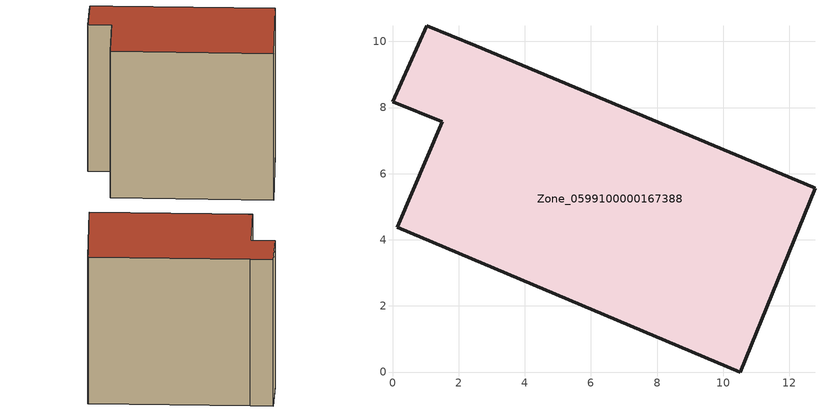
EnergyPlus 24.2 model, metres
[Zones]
Zone_0599100000167388
 floor ground (C_G): 12.72,5.59 12.78,5.56 10.52,0 0.15,4.38 1.51,7.57 0,8.18 1.04,10.47 2.51,9.87 z0
 wall outside (C_F): 1.04,10.47 0,8.18 1.51,7.57 0.15,4.38 10.52,0 12.78,5.56 12.72,5.59 2.51,9.87 1.04,10.47 z0:11.77
 roof outside (C_R): 12.78,5.56 12.72,5.59 2.51,9.87 1.04,10.47 0,8.18 1.51,7.57 0.15,4.38 10.52,0 z11.77
[BUILDING]
Pand.0599100000167388: North Axis=0; Terrain=City; Loads Convergence Tolerance Value=0.04; Temperature Convergence Tolerance Value=0.4; Solar Distribution=FullExterior; Maximum Number of Warmup Days=25; Minimum Number of Warmup Days=1
[Site:Location]
Rotterdam.The.Hague.AP_ZH_NLD Design_Conditions: Latitude=51.96; Longitude=4.45; Time Zone=1; Elevation=-4.5
[SITE:GROUNDTEMPERATURE:BUILDINGSURFACE]
18, 18, 18, 18, 18, 18, 18, 18, 18, 18, 18, 18
[MATERIAL] Thermal Absorptance=0.9; Solar Absorptance=0.7; Visible Absorptance=0.7
Name | Roughness | Thickness | Conductivity | Density | Specific Heat
G.TI.1946 | MediumSmooth | 0.15 | 1 | 540 | 1210
F.TI.1946 | Rough | 0.3 | 0.857143 | 1920 | 840
R.TI.1946 | MediumRough | 0.2 | 0.1 | 1500 | 1000
[CONSTRUCTION]
C_G: G.TI.1946
C_F: F.TI.1946
C_R: R.TI.1946
[ZONE]
Zone_0599100000167388: Type=1; Multiplier=1; Ceiling Height=Autocalculate; Volume=Autocalculate; Floor Area=autocalculate; Part of Total Floor Area=Yes
[ZONEINFILTRATION:DESIGNFLOWRATE]
Infil_Zone_0599100000167388: Zone or ZoneList or Space or SpaceList=Zone_0599100000167388; Schedule=AlwaysOn; Design Flow Rate Calculation Method=Flow/Area; Flow Rate per Floor Area=0.003; Constant Term Coefficient=1; Temperature Term Coefficient=0; Velocity Term Coefficient=0; Velocity Squared Term Coefficient=0
[HVACTEMPLATE:ZONE:IDEALLOADSAIRSYSTEM]
Zone_0599100000167388: Maximum Heating Supply Air Temperature=50; Minimum Cooling Supply Air Temperature=13; Maximum Heating Supply Air Humidity Ratio=0.0156; Minimum Cooling Supply Air Humidity Ratio=0.0077; Heating Limit=NoLimit; Cooling Limit=NoLimit; Dehumidification Control Type=ConstantSensibleHeatRatio; Cooling Sensible Heat Ratio=0.7; Dehumidification Setpoint=60; Humidification Control Type=None; Humidification Setpoint=30; Outdoor Air Method=None; Outdoor Air Flow Rate per Person=0.00944; Outdoor Air Flow Rate per Zone Floor Area=0; Outdoor Air Flow Rate per Zone=0; Demand Controlled Ventilation Type=None; Outdoor Air Economizer Type=NoEconomizer; Heat Recovery Type=None; Sensible Heat Recovery Effectiveness=0.7; Latent Heat Recovery Effectiveness=0.65
[ZONECONTROL:THERMOSTAT]
ThermostatControl_Zone_0599100000167388: Zone or ZoneList=Zone_0599100000167388; Control Type Schedule=DualSetpointControlType; Control 1=Thermostat_Zone_0599100000167388; Temperature Difference Between Cutout And Setpoint=0
[THERMOSTATSETPOINT:DUALSETPOINT]
Thermostat_Zone_0599100000167388: Heating Setpoint Temperature Schedule=HeatingSetpoint_Zone_0599100000167388; Cooling Setpoint Temperature Schedule=CoolingSetpoint_Zone_0599100000167388
[SCHEDULE:COMPACT]
HeatingSetpoint_Zone_0599100000167388: Through: 12/31, For: AllDays, Until: 24:00, 21
CoolingSetpoint_Zone_0599100000167388: Through: 12/31, For: AllDays, Until: 24:00, 24
DualSetpointControlType: Through: 12/31, For: AllDays, Until: 24:00, 4
AlwaysOn: Through: 12/31, For: AllDays, Until: 24:00, 1
